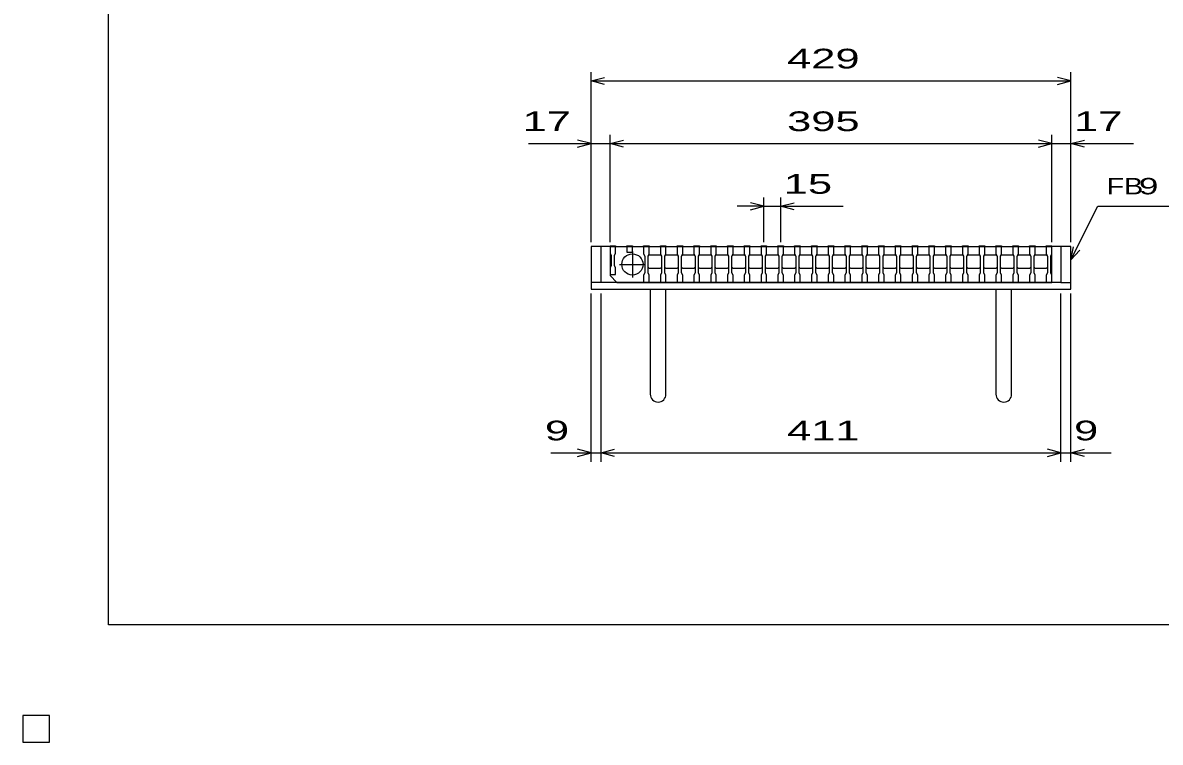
# Model space of a CAD drawing. Units: millimetres, scale not verified. Extents: x -1456 to 1389, y -1026 to 839.
# Drawn here: x -1456 to -439, y -1026 to -383 of the extents above; entities that cross this region are included whole.
import ezdxf
from ezdxf.enums import TextEntityAlignment as Align

# ---------------------------------------------------------------- set-up
doc = ezdxf.new("R2010")
doc.units = ezdxf.units.MM
doc.header["$LTSCALE"] = 8
for name, color, linetype, lineweight in [('0_2', 150, 'Continuous', 25), ('16', 3, 'Continuous', 25), ('19', 6, 'Continuous', 25), ('22', 4, 'Continuous', 25)]:
    doc.layers.add(name, color=color, linetype=linetype, lineweight=lineweight)
doc.styles.add('ベクトル', font='')
doc.styles.get('ベクトル').set_extended_font_data('ベクトル')

msp = doc.modelspace()

# ---------------------------------------------------------------- linework, layer by layer
at = {"layer": '0_2'}
for p, q in [((-1379.2, -921.2), (-1379.2, 838.8)), ((1388.8, -921.2), (-1379.2, -921.2))]:
    msp.add_line(p, q, dxfattribs=at)
at = {"layer": '16'}
for p, q in [((-931, -583), (-931, -582.3)), ((-931, -582.3), (-926, -582.3)), ((-931, -583), (-931, -589)), ((-926, -583), (-931, -583)), ((-931, -583), (-931, -609)), ((-931, -583), (-536, -583)), ((-931, -589), (-930, -591)), ((-927, -583), (-902, -583)), ((-927, -591), (-926, -589)), ((-926, -582.3), (-926, -583)), ((-926, -589), (-926, -583)), ((-916, -583), (-916, -582.3)), ((-916, -582.3), (-911, -582.3)), ((-916, -583), (-916, -588)), ((-911, -583), (-916, -583)), ((-916, -588), (-911, -588)), ((-911, -582.3), (-911, -583)), ((-911, -588), (-911, -583)), ((-911, -587.5), (-911, -610.5)), ((-901, -583), (-901, -582.3)), ((-901, -582.3), (-896, -582.3)), ((-901, -583), (-901, -589.5)), ((-896, -583), (-901, -583)), ((-901, -589.5), (-900, -591.5)), ((-897, -591.5), (-896, -589.5)), ((-896, -582.3), (-896, -583)), ((-896, -589.5), (-896, -583)), ((-886, -583), (-886, -582.3)), ((-886, -582.3), (-881, -582.3)), ((-886, -583), (-886, -589.5)), ((-881, -583), (-886, -583)), ((-886, -589.5), (-885, -591.5)), ((-882, -591.5), (-881, -589.5)), ((-881, -582.3), (-881, -583)), ((-881, -589.5), (-881, -583)), ((-871, -583), (-871, -582.3)), ((-871, -582.3), (-866, -582.3)), ((-871, -583), (-871, -589.5)), ((-866, -583), (-871, -583)), ((-871, -589.5), (-870, -591.5)), ((-867, -591.5), (-866, -589.5)), ((-866, -582.3), (-866, -583)), ((-866, -589.5), (-866, -583)), ((-856, -583), (-856, -582.3)), ((-856, -582.3), (-851, -582.3)), ((-856, -583), (-856, -589.5)), ((-851, -583), (-856, -583)), ((-856, -589.5), (-855, -591.5)), ((-852, -591.5), (-851, -589.5)), ((-851, -582.3), (-851, -583)), ((-851, -589.5), (-851, -583)), ((-841, -583), (-841, -582.3)), ((-841, -582.3), (-836, -582.3)), ((-841, -583), (-841, -589.5)), ((-836, -583), (-841, -583)), ((-841, -589.5), (-840, -591.5)), ((-837, -591.5), (-836, -589.5)), ((-836, -582.3), (-836, -583)), ((-836, -589.5), (-836, -583)), ((-826, -583), (-826, -582.3)), ((-826, -582.3), (-821, -582.3)), ((-826, -583), (-826, -589.5)), ((-821, -583), (-826, -583)), ((-826, -589.5), (-825, -591.5)), ((-822, -591.5), (-821, -589.5)), ((-821, -582.3), (-821, -583)), ((-821, -589.5), (-821, -583)), ((-811, -583), (-811, -582.3)), ((-811, -582.3), (-806, -582.3)), ((-811, -583), (-811, -589.5)), ((-806, -583), (-811, -583)), ((-811, -589.5), (-810, -591.5)), ((-807, -591.5), (-806, -589.5)), ((-806, -582.3), (-806, -583)), ((-806, -589.5), (-806, -583)), ((-796, -583), (-796, -582.3)), ((-796, -582.3), (-791, -582.3)), ((-796, -583), (-796, -589.5)), ((-791, -583), (-796, -583)), ((-796, -589.5), (-795, -591.5)), ((-792, -591.5), (-791, -589.5)), ((-791, -582.3), (-791, -583)), ((-791, -589.5), (-791, -583)), ((-781, -583), (-781, -582.3)), ((-781, -582.3), (-776, -582.3)), ((-781, -583), (-781, -589.5)), ((-776, -583), (-781, -583)), ((-781, -589.5), (-780, -591.5)), ((-777, -591.5), (-776, -589.5)), ((-776, -582.3), (-776, -583)), ((-776, -589.5), (-776, -583)), ((-766, -583), (-766, -582.3)), ((-766, -582.3), (-761, -582.3)), ((-766, -583), (-766, -589.5)), ((-761, -583), (-766, -583)), ((-766, -589.5), (-765, -591.5)), ((-762, -591.5), (-761, -589.5)), ((-761, -582.3), (-761, -583)), ((-761, -589.5), (-761, -583)), ((-751, -583), (-751, -582.3)), ((-751, -582.3), (-746, -582.3)), ((-751, -583), (-751, -589.5)), ((-746, -583), (-751, -583)), ((-751, -589.5), (-750, -591.5)), ((-747, -591.5), (-746, -589.5)), ((-746, -582.3), (-746, -583)), ((-746, -589.5), (-746, -583)), ((-736, -583), (-736, -582.3)), ((-736, -582.3), (-731, -582.3)), ((-736, -583), (-736, -589.5)), ((-731, -583), (-736, -583)), ((-736, -589.5), (-735, -591.5)), ((-732, -591.5), (-731, -589.5)), ((-731, -582.3), (-731, -583)), ((-731, -589.5), (-731, -583)), ((-721, -583), (-721, -582.3)), ((-721, -582.3), (-716, -582.3)), ((-721, -583), (-721, -589.5)), ((-716, -583), (-721, -583)), ((-721, -589.5), (-720, -591.5)), ((-717, -591.5), (-716, -589.5)), ((-716, -582.3), (-716, -583)), ((-716, -589.5), (-716, -583)), ((-706, -583), (-706, -582.3)), ((-706, -582.3), (-701, -582.3)), ((-706, -583), (-706, -589.5)), ((-701, -583), (-706, -583)), ((-706, -589.5), (-705, -591.5)), ((-702, -591.5), (-701, -589.5)), ((-701, -582.3), (-701, -583)), ((-701, -589.5), (-701, -583)), ((-691, -583), (-691, -582.3)), ((-691, -582.3), (-686, -582.3)), ((-691, -583), (-691, -589.5)), ((-686, -583), (-691, -583)), ((-691, -589.5), (-690, -591.5)), ((-687, -591.5), (-686, -589.5)), ((-686, -582.3), (-686, -583)), ((-686, -589.5), (-686, -583)), ((-676, -583), (-676, -582.3)), ((-676, -582.3), (-671, -582.3)), ((-676, -583), (-676, -589.5)), ((-671, -583), (-676, -583)), ((-676, -589.5), (-675, -591.5)), ((-672, -591.5), (-671, -589.5)), ((-671, -582.3), (-671, -583)), ((-671, -589.5), (-671, -583)), ((-661, -583), (-661, -582.3)), ((-661, -582.3), (-656, -582.3)), ((-661, -583), (-661, -589.5)), ((-656, -583), (-661, -583)), ((-661, -589.5), (-660, -591.5)), ((-657, -591.5), (-656, -589.5)), ((-656, -582.3), (-656, -583)), ((-656, -589.5), (-656, -583)), ((-646, -583), (-646, -582.3)), ((-646, -582.3), (-641, -582.3)), ((-646, -583), (-646, -589.5)), ((-641, -583), (-646, -583)), ((-646, -589.5), (-645, -591.5)), ((-642, -591.5), (-641, -589.5)), ((-641, -582.3), (-641, -583)), ((-641, -589.5), (-641, -583)), ((-631, -583), (-631, -582.3)), ((-631, -582.3), (-626, -582.3)), ((-631, -583), (-631, -589.5)), ((-626, -583), (-631, -583)), ((-631, -589.5), (-630, -591.5)), ((-627, -591.5), (-626, -589.5)), ((-626, -582.3), (-626, -583)), ((-626, -589.5), (-626, -583)), ((-616, -583), (-616, -582.3)), ((-616, -582.3), (-611, -582.3)), ((-616, -583), (-616, -589.5)), ((-611, -583), (-616, -583)), ((-616, -589.5), (-615, -591.5)), ((-612, -591.5), (-611, -589.5)), ((-611, -582.3), (-611, -583)), ((-611, -589.5), (-611, -583)), ((-601, -583), (-601, -582.3)), ((-601, -582.3), (-596, -582.3)), ((-601, -583), (-601, -589.5)), ((-596, -583), (-601, -583)), ((-601, -589.5), (-600, -591.5)), ((-597, -591.5), (-596, -589.5)), ((-596, -582.3), (-596, -583)), ((-596, -589.5), (-596, -583)), ((-586, -583), (-586, -582.3)), ((-586, -582.3), (-581, -582.3)), ((-586, -583), (-586, -589.5)), ((-581, -583), (-586, -583)), ((-586, -589.5), (-585, -591.5)), ((-582, -591.5), (-581, -589.5)), ((-581, -582.3), (-581, -583)), ((-581, -589.5), (-581, -583)), ((-571, -583), (-571, -582.3)), ((-571, -582.3), (-566, -582.3)), ((-571, -583), (-571, -589.5)), ((-566, -583), (-571, -583)), ((-571, -589.5), (-570, -591.5)), ((-567, -591.5), (-566, -589.5)), ((-566, -582.3), (-566, -583)), ((-566, -589.5), (-566, -583)), ((-556, -583), (-556, -582.3)), ((-556, -582.3), (-551, -582.3)), ((-556, -583), (-556, -589.5)), ((-551, -583), (-556, -583)), ((-556, -589.5), (-555, -591.5)), ((-552, -591.5), (-551, -589.5)), ((-551, -582.3), (-551, -583)), ((-551, -589.5), (-551, -583)), ((-541, -583), (-541, -582.3)), ((-541, -582.3), (-536, -582.3)), ((-541, -583), (-541, -589.5)), ((-536, -583), (-541, -583)), ((-541, -589.5), (-540, -591.5)), ((-537, -591.5), (-536, -589.5)), ((-536, -582.3), (-536, -583)), ((-536, -589.5), (-536, -583)), ((-536, -615), (-536, -583)), ((-930, -591), (-930, -600)), ((-927, -600), (-927, -591)), ((-922.5, -599), (-899.5, -599)), ((-900, -591.5), (-900, -606.5)), ((-897, -591.5), (-896, -590.5)), ((-897, -606.5), (-897, -591.5)), ((-896, -590.5), (-886, -590.5)), ((-886, -590.5), (-885, -591.5)), ((-885, -591.5), (-885, -606.5)), ((-882, -591.5), (-881, -590.5)), ((-882, -606.5), (-882, -591.5)), ((-881, -590.5), (-871, -590.5)), ((-871, -590.5), (-870, -591.5)), ((-870, -591.5), (-870, -606.5)), ((-867, -591.5), (-866, -590.5)), ((-867, -606.5), (-867, -591.5)), ((-866, -590.5), (-856, -590.5)), ((-856, -590.5), (-855, -591.5)), ((-855, -591.5), (-855, -606.5)), ((-852, -591.5), (-851, -590.5)), ((-852, -606.5), (-852, -591.5)), ((-851, -590.5), (-841, -590.5)), ((-841, -590.5), (-840, -591.5)), ((-840, -591.5), (-840, -606.5)), ((-837, -591.5), (-836, -590.5)), ((-837, -606.5), (-837, -591.5)), ((-836, -590.5), (-826, -590.5)), ((-826, -590.5), (-825, -591.5)), ((-825, -591.5), (-825, -606.5)), ((-822, -591.5), (-821, -590.5)), ((-822, -606.5), (-822, -591.5)), ((-821, -590.5), (-811, -590.5)), ((-811, -590.5), (-810, -591.5)), ((-810, -591.5), (-810, -606.5)), ((-807, -591.5), (-806, -590.5)), ((-807, -606.5), (-807, -591.5)), ((-806, -590.5), (-796, -590.5)), ((-796, -590.5), (-795, -591.5)), ((-795, -591.5), (-795, -606.5)), ((-792, -591.5), (-791, -590.5)), ((-792, -606.5), (-792, -591.5)), ((-791, -590.5), (-781, -590.5)), ((-781, -590.5), (-780, -591.5)), ((-780, -591.5), (-780, -606.5)), ((-777, -591.5), (-776, -590.5)), ((-777, -606.5), (-777, -591.5)), ((-776, -590.5), (-766, -590.5)), ((-766, -590.5), (-765, -591.5)), ((-765, -591.5), (-765, -606.5)), ((-762, -591.5), (-761, -590.5)), ((-762, -606.5), (-762, -591.5)), ((-761, -590.5), (-751, -590.5)), ((-751, -590.5), (-750, -591.5)), ((-750, -591.5), (-750, -606.5)), ((-747, -591.5), (-746, -590.5)), ((-747, -606.5), (-747, -591.5)), ((-746, -590.5), (-736, -590.5)), ((-736, -590.5), (-735, -591.5)), ((-735, -591.5), (-735, -606.5)), ((-732, -591.5), (-731, -590.5)), ((-732, -606.5), (-732, -591.5)), ((-731, -590.5), (-721, -590.5)), ((-721, -590.5), (-720, -591.5)), ((-720, -591.5), (-720, -606.5)), ((-717, -591.5), (-716, -590.5)), ((-717, -606.5), (-717, -591.5)), ((-716, -590.5), (-706, -590.5)), ((-706, -590.5), (-705, -591.5)), ((-705, -591.5), (-705, -606.5)), ((-702, -591.5), (-701, -590.5)), ((-702, -606.5), (-702, -591.5)), ((-701, -590.5), (-691, -590.5)), ((-691, -590.5), (-690, -591.5)), ((-690, -591.5), (-690, -606.5)), ((-687, -591.5), (-686, -590.5)), ((-687, -606.5), (-687, -591.5)), ((-686, -590.5), (-676, -590.5)), ((-676, -590.5), (-675, -591.5)), ((-675, -591.5), (-675, -606.5)), ((-672, -591.5), (-671, -590.5)), ((-672, -606.5), (-672, -591.5)), ((-671, -590.5), (-661, -590.5)), ((-661, -590.5), (-660, -591.5)), ((-660, -591.5), (-660, -606.5)), ((-657, -591.5), (-656, -590.5)), ((-657, -606.5), (-657, -591.5)), ((-656, -590.5), (-646, -590.5)), ((-646, -590.5), (-645, -591.5)), ((-645, -591.5), (-645, -606.5)), ((-642, -591.5), (-641, -590.5)), ((-642, -606.5), (-642, -591.5)), ((-641, -590.5), (-631, -590.5)), ((-631, -590.5), (-630, -591.5)), ((-630, -591.5), (-630, -606.5)), ((-627, -591.5), (-626, -590.5)), ((-627, -606.5), (-627, -591.5)), ((-626, -590.5), (-616, -590.5)), ((-616, -590.5), (-615, -591.5)), ((-615, -591.5), (-615, -606.5)), ((-612, -591.5), (-611, -590.5)), ((-612, -606.5), (-612, -591.5)), ((-611, -590.5), (-601, -590.5)), ((-601, -590.5), (-600, -591.5)), ((-600, -591.5), (-600, -606.5)), ((-597, -591.5), (-596, -590.5)), ((-597, -606.5), (-597, -591.5)), ((-596, -590.5), (-586, -590.5)), ((-586, -590.5), (-585, -591.5)), ((-585, -591.5), (-585, -606.5)), ((-582, -591.5), (-581, -590.5)), ((-582, -606.5), (-582, -591.5)), ((-581, -590.5), (-571, -590.5)), ((-571, -590.5), (-570, -591.5)), ((-570, -591.5), (-570, -606.5)), ((-567, -591.5), (-566, -590.5)), ((-567, -606.5), (-567, -591.5)), ((-566, -590.5), (-556, -590.5)), ((-556, -590.5), (-555, -591.5)), ((-555, -591.5), (-555, -606.5)), ((-552, -591.5), (-551, -590.5)), ((-552, -606.5), (-552, -591.5)), ((-551, -590.5), (-541, -590.5)), ((-541, -590.5), (-540, -591.5)), ((-540, -591.5), (-540, -606.5)), ((-537, -606.5), (-537, -591.5)), ((-930, -600), (-931, -602)), ((-931, -602), (-931, -608)), ((-931, -608), (-926, -608)), ((-931, -609), (-925, -615)), ((-926, -602), (-927, -600)), ((-926, -608), (-926, -602)), ((-900, -606.5), (-901, -608.5)), ((-901, -608.5), (-901, -615)), ((-896, -602.5), (-897, -601.5)), ((-896, -608.5), (-897, -606.5)), ((-886, -602.5), (-896, -602.5)), ((-896, -615), (-896, -608.5)), ((-885, -601.5), (-886, -602.5)), ((-885, -606.5), (-886, -608.5)), ((-886, -608.5), (-886, -615)), ((-881, -602.5), (-882, -601.5)), ((-881, -608.5), (-882, -606.5)), ((-871, -602.5), (-881, -602.5)), ((-881, -615), (-881, -608.5)), ((-870, -601.5), (-871, -602.5)), ((-870, -606.5), (-871, -608.5)), ((-871, -608.5), (-871, -615)), ((-866, -602.5), (-867, -601.5)), ((-866, -608.5), (-867, -606.5)), ((-856, -602.5), (-866, -602.5)), ((-866, -615), (-866, -608.5)), ((-855, -601.5), (-856, -602.5)), ((-855, -606.5), (-856, -608.5)), ((-856, -608.5), (-856, -615)), ((-851, -602.5), (-852, -601.5)), ((-851, -608.5), (-852, -606.5)), ((-841, -602.5), (-851, -602.5)), ((-851, -615), (-851, -608.5)), ((-840, -601.5), (-841, -602.5)), ((-840, -606.5), (-841, -608.5)), ((-841, -608.5), (-841, -615)), ((-836, -602.5), (-837, -601.5)), ((-836, -608.5), (-837, -606.5)), ((-826, -602.5), (-836, -602.5)), ((-836, -615), (-836, -608.5)), ((-825, -601.5), (-826, -602.5)), ((-825, -606.5), (-826, -608.5)), ((-826, -608.5), (-826, -615)), ((-821, -602.5), (-822, -601.5)), ((-821, -608.5), (-822, -606.5)), ((-811, -602.5), (-821, -602.5)), ((-821, -615), (-821, -608.5)), ((-810, -601.5), (-811, -602.5)), ((-810, -606.5), (-811, -608.5)), ((-811, -608.5), (-811, -615)), ((-806, -602.5), (-807, -601.5)), ((-806, -608.5), (-807, -606.5)), ((-796, -602.5), (-806, -602.5)), ((-806, -615), (-806, -608.5)), ((-795, -601.5), (-796, -602.5)), ((-795, -606.5), (-796, -608.5)), ((-796, -608.5), (-796, -615)), ((-791, -602.5), (-792, -601.5)), ((-791, -608.5), (-792, -606.5)), ((-781, -602.5), (-791, -602.5)), ((-791, -615), (-791, -608.5)), ((-780, -601.5), (-781, -602.5)), ((-780, -606.5), (-781, -608.5)), ((-781, -608.5), (-781, -615)), ((-776, -602.5), (-777, -601.5)), ((-776, -608.5), (-777, -606.5)), ((-766, -602.5), (-776, -602.5)), ((-776, -615), (-776, -608.5)), ((-765, -601.5), (-766, -602.5)), ((-765, -606.5), (-766, -608.5)), ((-766, -608.5), (-766, -615)), ((-761, -602.5), (-762, -601.5)), ((-761, -608.5), (-762, -606.5)), ((-751, -602.5), (-761, -602.5)), ((-761, -615), (-761, -608.5)), ((-750, -601.5), (-751, -602.5)), ((-750, -606.5), (-751, -608.5)), ((-751, -608.5), (-751, -615)), ((-746, -602.5), (-747, -601.5)), ((-746, -608.5), (-747, -606.5)), ((-736, -602.5), (-746, -602.5)), ((-746, -615), (-746, -608.5)), ((-735, -601.5), (-736, -602.5)), ((-735, -606.5), (-736, -608.5)), ((-736, -608.5), (-736, -615)), ((-731, -602.5), (-732, -601.5)), ((-731, -608.5), (-732, -606.5)), ((-721, -602.5), (-731, -602.5)), ((-731, -615), (-731, -608.5)), ((-720, -601.5), (-721, -602.5)), ((-720, -606.5), (-721, -608.5)), ((-721, -608.5), (-721, -615)), ((-716, -602.5), (-717, -601.5)), ((-716, -608.5), (-717, -606.5)), ((-706, -602.5), (-716, -602.5)), ((-716, -615), (-716, -608.5)), ((-705, -601.5), (-706, -602.5)), ((-705, -606.5), (-706, -608.5)), ((-706, -608.5), (-706, -615)), ((-701, -602.5), (-702, -601.5)), ((-701, -608.5), (-702, -606.5)), ((-691, -602.5), (-701, -602.5)), ((-701, -615), (-701, -608.5)), ((-690, -601.5), (-691, -602.5)), ((-690, -606.5), (-691, -608.5)), ((-691, -608.5), (-691, -615)), ((-686, -602.5), (-687, -601.5)), ((-686, -608.5), (-687, -606.5)), ((-676, -602.5), (-686, -602.5)), ((-686, -615), (-686, -608.5)), ((-675, -601.5), (-676, -602.5)), ((-675, -606.5), (-676, -608.5)), ((-676, -608.5), (-676, -615)), ((-671, -602.5), (-672, -601.5)), ((-671, -608.5), (-672, -606.5)), ((-661, -602.5), (-671, -602.5)), ((-671, -615), (-671, -608.5)), ((-660, -601.5), (-661, -602.5)), ((-660, -606.5), (-661, -608.5)), ((-661, -608.5), (-661, -615)), ((-656, -602.5), (-657, -601.5)), ((-656, -608.5), (-657, -606.5)), ((-646, -602.5), (-656, -602.5)), ((-656, -615), (-656, -608.5)), ((-645, -601.5), (-646, -602.5)), ((-645, -606.5), (-646, -608.5)), ((-646, -608.5), (-646, -615)), ((-641, -602.5), (-642, -601.5)), ((-641, -608.5), (-642, -606.5)), ((-631, -602.5), (-641, -602.5)), ((-641, -615), (-641, -608.5)), ((-630, -601.5), (-631, -602.5)), ((-630, -606.5), (-631, -608.5)), ((-631, -608.5), (-631, -615)), ((-626, -602.5), (-627, -601.5)), ((-626, -608.5), (-627, -606.5)), ((-616, -602.5), (-626, -602.5)), ((-626, -615), (-626, -608.5)), ((-615, -601.5), (-616, -602.5)), ((-615, -606.5), (-616, -608.5)), ((-616, -608.5), (-616, -615)), ((-611, -602.5), (-612, -601.5)), ((-611, -608.5), (-612, -606.5)), ((-601, -602.5), (-611, -602.5)), ((-611, -615), (-611, -608.5)), ((-600, -601.5), (-601, -602.5)), ((-600, -606.5), (-601, -608.5)), ((-601, -608.5), (-601, -615)), ((-596, -602.5), (-597, -601.5)), ((-596, -608.5), (-597, -606.5)), ((-586, -602.5), (-596, -602.5)), ((-596, -615), (-596, -608.5)), ((-585, -601.5), (-586, -602.5)), ((-585, -606.5), (-586, -608.5)), ((-586, -608.5), (-586, -615)), ((-581, -602.5), (-582, -601.5)), ((-581, -608.5), (-582, -606.5)), ((-571, -602.5), (-581, -602.5)), ((-581, -615), (-581, -608.5)), ((-570, -601.5), (-571, -602.5)), ((-570, -606.5), (-571, -608.5)), ((-571, -608.5), (-571, -615)), ((-566, -602.5), (-567, -601.5)), ((-566, -608.5), (-567, -606.5)), ((-556, -602.5), (-566, -602.5)), ((-566, -615), (-566, -608.5)), ((-555, -601.5), (-556, -602.5)), ((-555, -606.5), (-556, -608.5)), ((-556, -608.5), (-556, -615)), ((-551, -602.5), (-552, -601.5)), ((-551, -608.5), (-552, -606.5)), ((-541, -602.5), (-551, -602.5)), ((-551, -615), (-551, -608.5)), ((-540, -601.5), (-541, -602.5)), ((-540, -606.5), (-541, -608.5)), ((-541, -608.5), (-541, -615)), ((-536, -608.5), (-537, -606.5)), ((-536, -615), (-536, -608.5)), ((-925, -615), (-536, -615)), ((-901, -615), (-896, -615)), ((-886, -615), (-881, -615)), ((-871, -615), (-866, -615)), ((-856, -615), (-851, -615)), ((-841, -615), (-836, -615)), ((-826, -615), (-821, -615)), ((-811, -615), (-806, -615)), ((-796, -615), (-791, -615)), ((-781, -615), (-776, -615)), ((-766, -615), (-761, -615)), ((-751, -615), (-746, -615)), ((-736, -615), (-731, -615)), ((-721, -615), (-716, -615)), ((-706, -615), (-701, -615)), ((-691, -615), (-686, -615)), ((-676, -615), (-671, -615)), ((-661, -615), (-656, -615)), ((-646, -615), (-641, -615)), ((-631, -615), (-626, -615)), ((-616, -615), (-611, -615)), ((-601, -615), (-596, -615)), ((-586, -615), (-581, -615)), ((-571, -615), (-566, -615)), ((-556, -615), (-551, -615)), ((-541, -615), (-536, -615)), ((-1432, -1002), (-1456, -1002)), ((-1456, -1002), (-1456, -1026)), ((-1432, -1002), (-1456, -1002)), ((-1456, -1002), (-1456, -1026)), ((-1432, -1002), (-1456, -1002)), ((-1456, -1002), (-1456, -1026)), ((-1432, -1002), (-1456, -1002)), ((-1456, -1002), (-1456, -1026)), ((-1432, -1002), (-1456, -1002)), ((-1456, -1002), (-1456, -1026)), ((-1432, -1026), (-1432, -1002)), ((-1432, -1026), (-1432, -1002)), ((-1432, -1026), (-1432, -1002)), ((-1432, -1026), (-1432, -1002)), ((-1432, -1026), (-1432, -1002)), ((-1456, -1026), (-1432, -1026)), ((-1456, -1026), (-1432, -1026)), ((-1456, -1026), (-1432, -1026)), ((-1456, -1026), (-1432, -1026)), ((-1456, -1026), (-1432, -1026))]:
    msp.add_line(p, q, dxfattribs=at)
msp.add_circle((-911, -599), 9.5, dxfattribs=at)
at = {"layer": '19'}
for p, q in [((-931, -583), (-948, -583)), ((-948, -583), (-948, -621)), ((-939, -615), (-939, -583)), ((-519, -583), (-536, -583)), ((-528, -583), (-528, -615)), ((-519, -621), (-519, -583)), ((-939, -615), (-948, -615)), ((-528, -615), (-939, -615)), ((-528, -615), (-519, -615)), ((-948, -621), (-519, -621)), ((-895, -621), (-895, -715)), ((-881, -715), (-881, -621)), ((-586, -621), (-586, -715)), ((-572, -715), (-572, -621))]:
    msp.add_line(p, q, dxfattribs=at)
for centre in [(-888, -715), (-579, -715)]:
    msp.add_arc(centre, 7, 180, 0, dxfattribs=at)
at = {"layer": '22'}
for p, q in [((-948, -579), (-948, -427)), ((-519, -579), (-519, -427)), ((-948, -435), (-936, -431.8)), ((-936, -438.2), (-948, -435)), ((-948, -435), (-519, -435)), ((-519, -435), (-531, -431.8)), ((-531, -438.2), (-519, -435)), ((-948, -491), (-960, -487.8)), ((-948, -579), (-948, -483)), ((-931, -579), (-931, -483)), ((-931, -491), (-919, -487.8)), ((-536, -491), (-548, -487.8)), ((-536, -579), (-536, -483)), ((-519, -579), (-519, -483)), ((-519, -491), (-507, -487.8)), ((-1004, -491), (-948, -491)), ((-960, -494.2), (-948, -491)), ((-948, -491), (-931, -491)), ((-919, -494.2), (-931, -491)), ((-931, -491), (-536, -491)), ((-548, -494.2), (-536, -491)), ((-536, -491), (-519, -491)), ((-507, -494.2), (-519, -491)), ((-519, -491), (-463, -491)), ((-793.5, -547), (-817.5, -547)), ((-793.5, -547), (-805.5, -543.8)), ((-805.5, -550.2), (-793.5, -547)), ((-793.5, -579), (-793.5, -539)), ((-793.5, -547), (-778.5, -547)), ((-778.5, -539), (-778.5, -579)), ((-778.5, -547), (-766.5, -543.8)), ((-766.5, -550.2), (-778.5, -547)), ((-778.5, -547), (-722.5, -547)), ((-519, -595), (-495, -547)), ((-495, -547), (-367, -547)), ((-519, -595), (-516.6, -583.3)), ((-519, -595), (-511, -586.2)), ((-948, -775.4), (-948, -625)), ((-939, -775.4), (-939, -625)), ((-528, -775.4), (-528, -625)), ((-519, -775.4), (-519, -625)), ((-984, -767.4), (-948, -767.4)), ((-948, -767.4), (-960, -764.2)), ((-960, -770.6), (-948, -767.4)), ((-948, -767.4), (-939, -767.4)), ((-939, -767.4), (-927, -764.2)), ((-927, -770.6), (-939, -767.4)), ((-939, -767.4), (-528, -767.4)), ((-528, -767.4), (-540, -764.2)), ((-540, -770.6), (-528, -767.4)), ((-528, -767.4), (-519, -767.4)), ((-519, -767.4), (-507, -764.2)), ((-507, -770.6), (-519, -767.4)), ((-519, -767.4), (-483, -767.4))]:
    msp.add_line(p, q, dxfattribs=at)
at = {"layer": '22', "color": 2}
for p, q in [((-1432, -1002), (-1456, -1002)), ((-1456, -1002), (-1456, -1026)), ((-1432, -1002), (-1456, -1002)), ((-1456, -1002), (-1456, -1026)), ((-1432, -1002), (-1456, -1002)), ((-1456, -1002), (-1456, -1026)), ((-1432, -1026), (-1432, -1002)), ((-1432, -1026), (-1432, -1002)), ((-1432, -1026), (-1432, -1002)), ((-1456, -1026), (-1432, -1026)), ((-1456, -1026), (-1432, -1026)), ((-1456, -1026), (-1432, -1026))]:
    msp.add_line(p, q, dxfattribs=at)

# ---------------------------------------------------------------- texts
at = {"layer": '22', "color": 2, "style": 'ベクトル'}
for s, height, width, p in [(' 429 ', 17.6, 1.65, (-783.5, -415)), (' 17 ', 17.6, 1.65, (-1020, -471)), (' 395 ', 17.6, 1.65, (-783.5, -471)), (' 17 ', 17.6, 1.65, (-527, -471)), (' 15 ', 17.6, 1.65, (-786.5, -527)), ('FB', 14.66, 1.3, (-487, -529)), (' 9 ', 14.66, 1.6, (-467, -529)), (' 9 ', 17.6, 1.65, (-1000, -747.4)), (' 411 ', 17.6, 1.65, (-783.5, -747.4)), (' 9 ', 17.6, 1.65, (-527, -747.4))]:
    msp.add_text(s, height=height, dxfattribs=dict(at, width=width)).set_placement(p, align=Align.MIDDLE_LEFT)

doc.saveas('drawing.dxf')
